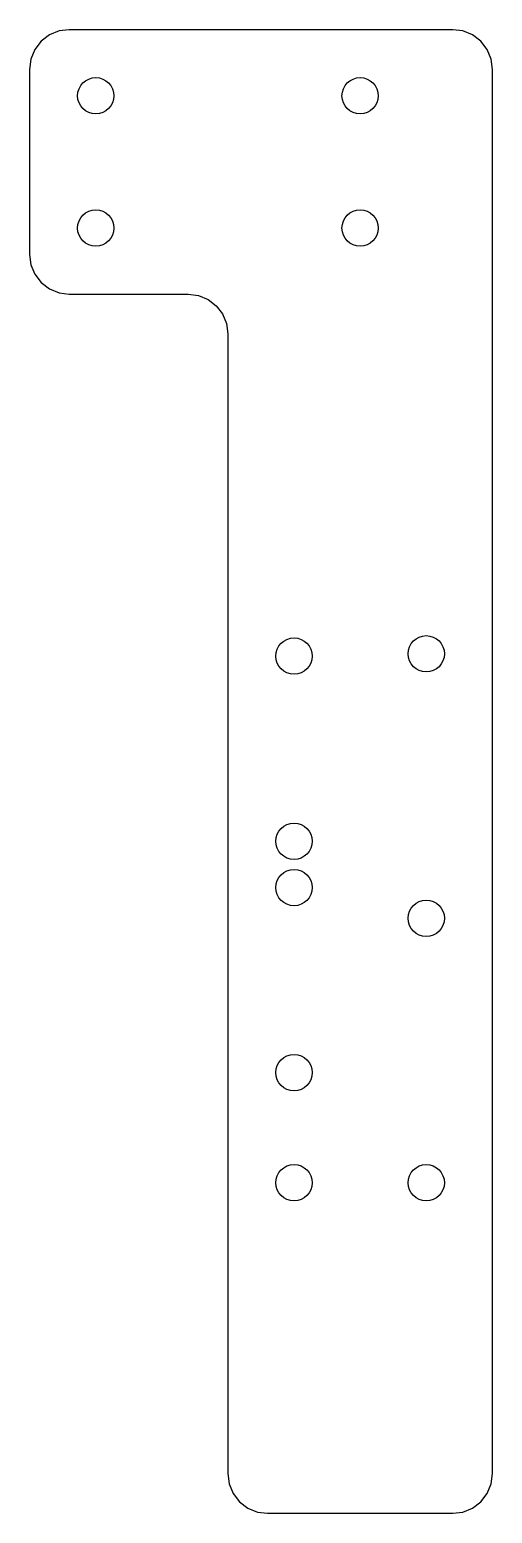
# Model space of a CAD drawing. Header units: millimetres. Extents: x 0 to 70, y 0 to 224.
import ezdxf

# ---------------------------------------------------------------- set-up
doc = ezdxf.new("R2010")
doc.units = ezdxf.units.MM

msp = doc.modelspace()

# ---------------------------------------------------------------- linework, layer by layer
at = {"layer": 'CUT'}
msp.add_lwpolyline([(30, 6), (30.2, 4.45), (30.8, 3), (31.76, 1.76), (33, 0.8), (34.45, 0.2), (36, 0), (64, 0), (65.55, 0.2), (67, 0.8), (68.24, 1.76), (69.2, 3), (69.8, 4.45), (70, 6), (70, 218.4), (69.8, 219.95), (69.2, 221.4), (68.24, 222.64), (67, 223.6), (65.55, 224.2), (64, 224.4), (6, 224.4), (4.45, 224.2), (3, 223.6), (1.76, 222.64), (0.8, 221.4), (0.2, 219.95), (0, 218.4), (0, 190.4), (0.2, 188.85), (0.8, 187.4), (1.76, 186.16), (3, 185.2), (4.45, 184.6), (6, 184.4), (24, 184.4), (25.55, 184.2), (27, 183.6), (28.24, 182.64), (29.2, 181.4), (29.8, 179.95), (30, 178.4)], close=True, dxfattribs=at)
for centre in [(10, 214.4), (50, 214.4), (10, 194.4), (50, 194.4), (40, 129.65), (40, 129.65), (60, 130), (40, 101.65), (40, 101.65), (40, 94.65), (40, 94.65), (60, 90), (40, 66.65), (40, 66.65), (40, 50), (60, 50)]:
    msp.add_circle(centre, 2.75, dxfattribs=at)

doc.saveas('drawing.dxf')
